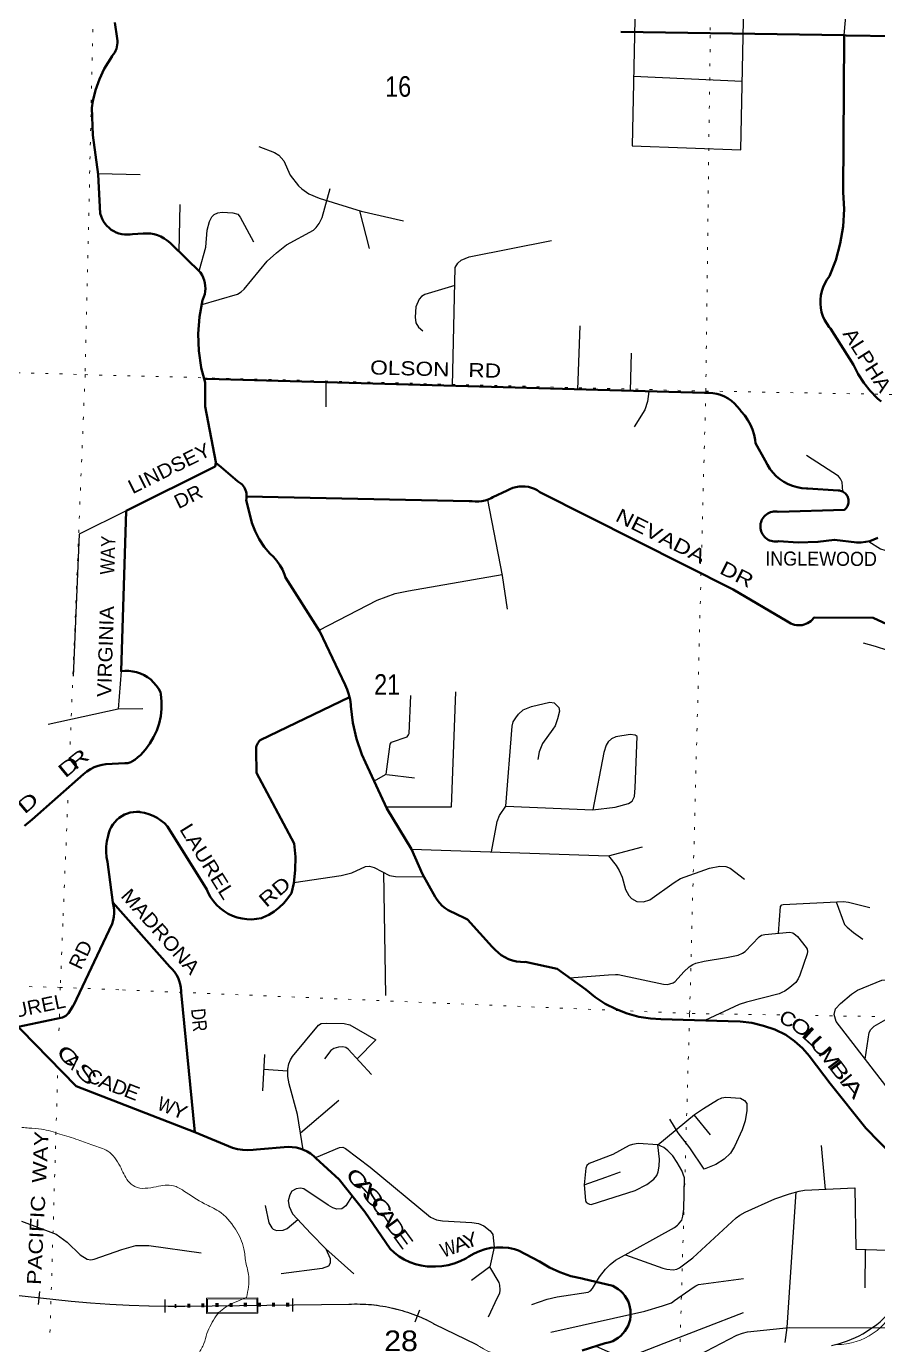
# Model space of a CAD drawing. Header units: feet. Extents: x -509309 to -252658, y -547785 to -360805.
# Drawn here: x -495447 to -488211, y -489844 to -478644 of the extents above; entities that cross this region are included whole.
import ezdxf
from ezdxf.enums import TextEntityAlignment as Align

# ---------------------------------------------------------------- set-up
doc = ezdxf.new("R2010")
doc.units = ezdxf.units.FT
doc.header["$LTSCALE"] = 80
doc.linetypes.add('DOTTED', pattern=[1.5, 0.3, -1.2])
for name, color, linetype, lineweight in [('26', 7, 'Continuous', 40), ('27', 7, 'Continuous', 13), ('29', 7, 'Continuous', 25), ('34', 7, 'Continuous', 25), ('39', 7, 'Continuous', 13), ('7', 7, 'DOTTED', 13)]:
    doc.layers.add(name, color=color, linetype=linetype, lineweight=lineweight)

msp = doc.modelspace()

# ---------------------------------------------------------------- linework, layer by layer
at = {"layer": '26'}
for p, q in [((-488494.02, -478719.8), (-490394, -478690.05)), ((-493574.18, -482637.24), (-493583, -482637.05)), ((-492699.44, -484343.29), (-492691.03, -484339.25))]:
    msp.add_line(p, q, dxfattribs=at)
for points in [[(-493934.54, -481639.03), (-493961, -481546.05), (-493961.5, -481543.45), (-493981.18, -481400.68), (-493985.83, -481256.64), (-493975.4, -481112.91), (-493950, -480971.05), (-493946.71, -480964.33), (-493937.66, -480942.12), (-493930.98, -480919.09), (-493926.75, -480895.49), (-493925, -480871.57), (-493925.77, -480847.6), (-493929.04, -480823.85), (-493934.77, -480800.56), (-493942.91, -480778), (-493953.35, -480756.42), (-493966, -480736.05), (-494216, -480491.05), (-494225.36, -480481.98), (-494249.23, -480462.08), (-494275.05, -480444.78), (-494302.54, -480430.27), (-494331.4, -480418.72), (-494361.3, -480410.24), (-494391.93, -480404.94), (-494422.94, -480402.87), (-494454, -480404.05), (-494544, -480408.05), (-494563.01, -480411.21), (-494587.28, -480412.93), (-494611.6, -480412.1), (-494635.69, -480408.74), (-494659.3, -480402.88), (-494682.18, -480394.58), (-494704.05, -480383.94), (-494724.7, -480371.07), (-494743.89, -480356.11), (-494761.41, -480339.22), (-494777.06, -480320.6), (-494790.69, -480300.45), (-494802.13, -480278.98), (-494811.27, -480256.43), (-494818, -480233.05), (-494836, -479901.05), (-494881, -479569.05), (-494891, -479336.05), (-494882.29, -479280.22), (-494859.25, -479184.89), (-494826.36, -479092.5), (-494784, -479004.05), (-494718, -478896.05), (-494716.8, -478894.75), (-494705.63, -478881.22), (-494695.93, -478866.59), (-494687.81, -478851.02), (-494681.36, -478834.69), (-494676.66, -478817.78), (-494673.75, -478800.47), (-494672.66, -478782.95), (-494673.42, -478765.41), (-494676, -478748.05), (-494695, -478612.05)], [(-488182, -481831.05), (-488212.6, -481804.41), (-488274.37, -481741.72), (-488329.25, -481672.92), (-488376.63, -481598.75), (-488416, -481520.05), (-488612, -481211.05), (-488622.41, -481198.71), (-488643.42, -481169.6), (-488661.26, -481138.45), (-488675.76, -481105.61), (-488686.74, -481071.43), (-488694.09, -481036.29), (-488697.72, -481000.58), (-488697.61, -480964.68), (-488693.74, -480928.99), (-488686.16, -480893.9), (-488674.95, -480859.8), (-488660.25, -480827.05), (-488642.2, -480796.02), (-488621, -480767.05), (-488620.09, -480765.03), (-488566.95, -480628.93), (-488528.34, -480488.02), (-488504.66, -480343.85), (-488496.18, -480197.99), (-488503, -480052.05), (-488494.17, -478742.05), (-488494.02, -478719.8)], [(-488067, -478726.05), (-488478, -478720.05), (-488494.02, -478719.8)], [(-488895.3, -482558.94), (-488934.49, -482547.63), (-488972.29, -482532.29), (-489008.28, -482513.08), (-489042.06, -482490.21), (-489073.27, -482463.94), (-489101.55, -482434.55), (-489126.62, -482402.37), (-489148.18, -482367.74), (-489166, -482331.05), (-489248, -482186.05), (-489251.27, -482157.69), (-489260.31, -482113.07), (-489273.96, -482069.65), (-489292.08, -482027.89), (-489314.46, -481988.25), (-489340.86, -481951.17), (-489371, -481917.05), (-489382.18, -481899.78), (-489403.41, -481872.31), (-489427.39, -481847.22), (-489453.86, -481824.76), (-489482.54, -481805.2), (-489513.1, -481788.75), (-489545.22, -481775.57), (-489578.54, -481765.83), (-489612.69, -481759.62), (-489647.3, -481757.02), (-489682, -481758.05), (-493909, -481639.75), (-493934.54, -481639.03)], [(-493836, -482351.05), (-493836.76, -482347.08), (-493928, -481872.05), (-493926, -481669.05), (-493934.54, -481639.03)], [(-495461.67, -485437.18), (-495397.26, -485382.59), (-494961.26, -484996.88), (-494933.11, -484974.45), (-494902.76, -484955.08), (-494870.56, -484938.99), (-494836.85, -484926.36), (-494802.01, -484917.32), (-494771.07, -484912.45), (-494609.48, -484904.26), (-494584.51, -484902.99), (-494559.48, -484894.13), (-494549.15, -484889.25), (-494524.12, -484876.07), (-494499.15, -484854.06), (-494476.95, -484834.5), (-494434.37, -484788.21), (-494396.85, -484737.72), (-494364.82, -484683.59), (-494338.62, -484626.41), (-494318.54, -484566.8), (-494304.8, -484505.41), (-494297.56, -484442.93), (-494296.88, -484380.04), (-494302.79, -484317.41), (-494305.57, -484300.25), (-494322.33, -484270.6), (-494342.1, -484242.86), (-494364.65, -484217.35), (-494389.76, -484194.33), (-494417.13, -484174.06), (-494446.47, -484156.76), (-494477.45, -484142.62), (-494509.75, -484131.8), (-494542.99, -484124.42), (-494576.83, -484120.55), (-494610.89, -484120.24), (-494641.71, -484123.05), (-494597.2, -482758.75), (-493841.87, -482384.47), (-493836, -482351.05)], [(-493574.18, -482637.24), (-493574.15, -482625.49), (-493575.6, -482611.3), (-493578.52, -482597.35), (-493582.89, -482583.78), (-493588.65, -482570.74), (-493595.74, -482558.37), (-493604.09, -482546.81), (-493613.6, -482536.19), (-493623, -482527.67), (-493648.05, -482511), (-493673, -482489.77), (-493791.87, -482388.61), (-493836, -482351.05)], [(-487667, -483938.05), (-488249, -483670.05), (-488750, -483665.05), (-488755.57, -483672.58), (-488766.38, -483684.96), (-488778.43, -483696.13), (-488791.58, -483705.98), (-488805.69, -483714.41), (-488820.6, -483721.31), (-488836.15, -483726.62), (-488852.17, -483730.28), (-488868.49, -483732.24), (-488884.92, -483732.48), (-488901.28, -483731), (-488917.4, -483727.82), (-488933.11, -483722.98), (-488948.22, -483716.52), (-488962.57, -483708.51), (-488976, -483699.05), (-489438, -483429.05), (-491082, -482600.05), (-491104.49, -482585.63), (-491128.38, -482573.62), (-491153.41, -482564.17), (-491179.28, -482557.39), (-491205.72, -482553.35), (-491232.43, -482552.1), (-491259.13, -482553.65), (-491285.53, -482557.98), (-491311.32, -482565.05), (-491336.24, -482574.77), (-491360, -482587.05), (-491482, -482645.05), (-491495.24, -482652.38), (-491520.54, -482663.84), (-491546.89, -482672.58), (-491574.01, -482678.52), (-491601.6, -482681.6), (-491629.37, -482681.77), (-491632, -482681.51), (-491656.87, -482679.05), (-491682, -482678.5), (-493574.18, -482637.24)], [(-488208.01, -482989.07), (-488241.93, -483004.54), (-488277.28, -483016.39), (-488313.68, -483024.47), (-488350.72, -483028.71), (-488388, -483029.05), (-488576, -483006.05), (-488717.74, -483024.57), (-488885.04, -483030.07), (-489052, -483018.05), (-489063.22, -483019.96), (-489076.59, -483020.93), (-489089.99, -483020.49), (-489103.28, -483018.66), (-489116.29, -483015.45), (-489128.91, -483010.89), (-489140.97, -483005.04), (-489152.36, -482997.97), (-489162.95, -482989.74), (-489172.61, -482980.45), (-489181.26, -482970.2), (-489188.78, -482959.1), (-489195.11, -482947.27), (-489200.16, -482934.85), (-489203.89, -482921.97), (-489206.25, -482908.77), (-489207.21, -482895.4), (-489206.78, -482882), (-489204.95, -482868.72), (-489201.73, -482855.7), (-489197.18, -482843.09), (-489191.33, -482831.02), (-489184.25, -482819.63), (-489176.02, -482809.05), (-489166.73, -482799.38), (-489156.48, -482790.74), (-489145.38, -482783.21), (-489133.56, -482776.89), (-489121.14, -482771.83), (-489108.26, -482768.11), (-489095.06, -482765.75), (-489081.68, -482764.78), (-489068.28, -482765.21), (-489055, -482767.05), (-488491, -482750.05), (-488490.96, -482750.01), (-488483.79, -482743.5), (-488477.35, -482736.28), (-488471.69, -482728.43), (-488466.89, -482720.03), (-488462.99, -482711.17), (-488460.04, -482701.95), (-488458.06, -482692.48), (-488457.09, -482682.85), (-488457.13, -482673.17), (-488458.19, -482663.55), (-488460.24, -482654.09), (-488463.27, -482644.9), (-488467.24, -482636.08), (-488472.12, -482627.72), (-488477.84, -482619.91), (-488484.35, -482612.74), (-488491.57, -482606.3), (-488499.42, -482600.64), (-488507.82, -482595.84), (-488516.68, -482591.94), (-488525.9, -482588.99), (-488535.37, -482587.02), (-488545, -482586.05), (-488803, -482569.05), (-488814.45, -482569), (-488855.14, -482566.09), (-488895.3, -482558.94)], [(-492699.44, -484343.29), (-492704.98, -484319.15), (-492719.34, -484277.23), (-492738, -484237.05), (-492952, -483784.05), (-493245, -483327.05), (-493253.61, -483300.31), (-493270.68, -483259.63), (-493291.9, -483220.95), (-493317.06, -483184.7), (-493345.86, -483151.28), (-493378, -483121.05), (-493424.46, -483064.64), (-493467.03, -483000.62), (-493502.67, -482932.51), (-493531, -482861.05), (-493578, -482665.05), (-493575.72, -482653.92), (-493574.19, -482639.74), (-493574.18, -482637.24)], [(-494712.31, -486088.21), (-494757.2, -485742.16), (-494764.45, -485702.9), (-494768.32, -485657.34), (-494767.4, -485611.63), (-494761.7, -485566.27), (-494751.3, -485521.75), (-494751.04, -485520.38), (-494744.84, -485495), (-494736.01, -485470.41), (-494724.67, -485446.87), (-494710.92, -485424.66), (-494694.93, -485404), (-494676.86, -485385.12), (-494656.93, -485368.24), (-494635.33, -485353.53), (-494612.32, -485341.16), (-494588.14, -485331.27), (-494563.06, -485323.95), (-494537.35, -485319.3), (-494511.29, -485317.36), (-494485.18, -485318.16), (-494479.57, -485318.8), (-494441.52, -485325.46), (-494404.38, -485336.07), (-494368.55, -485350.5), (-494334.42, -485368.59), (-494302.37, -485390.16), (-494272.75, -485414.95), (-494245.89, -485442.71), (-493913.28, -485976.72), (-493900.41, -486006.42), (-493880.42, -486042.84), (-493856.74, -486076.97), (-493829.61, -486108.44), (-493799.35, -486136.9), (-493766.27, -486162.04), (-493730.75, -486183.58), (-493693.17, -486201.3), (-493653.95, -486214.99), (-493613.51, -486224.5), (-493572.3, -486229.73), (-493530.76, -486230.63), (-493489.36, -486227.18), (-493448.55, -486219.43), (-493435.65, -486214.32), (-493386.76, -486191.17), (-493340.57, -486163.03), (-493297.57, -486130.22), (-493258.23, -486093.09), (-493223, -486052.05), (-493192.24, -486007.56), (-493174.22, -485924.01), (-493160.69, -485812.09), (-493158.93, -485699.38), (-493168.96, -485587.1), (-493491.79, -484987.18), (-493494.61, -484792.61), (-493494.63, -484791.33), (-493494.14, -484779.56), (-493492.41, -484767.91), (-493489.48, -484756.5), (-493485.36, -484745.47), (-493480.12, -484734.92), (-493473.81, -484724.98), (-493466.49, -484715.75), (-493458.24, -484707.34), (-492699.44, -484343.29)], [(-487972.36, -488352.95), (-488312.25, -488005.81), (-488614, -487625.05), (-488783.59, -487400.74), (-488789.02, -487393.96), (-488850.07, -487326.15), (-488917.88, -487265.1), (-488991.69, -487211.47), (-489083.43, -487167.99), (-489179.65, -487134.16), (-489278.88, -487110.58), (-489380.03, -487097.49), (-489482, -487095.05), (-490053, -487080.05), (-490140.01, -487074.48), (-490240.83, -487058.11), (-490339.39, -487031.29), (-490434.6, -486994.32), (-490525.43, -486947.59), (-490610.87, -486891.63), (-490690, -486827.05), (-490934, -486652.05), (-491207, -486593.05), (-491210.91, -486593.18), (-491245.99, -486592.38), (-491280.78, -486587.91), (-491314.92, -486579.83), (-491348.03, -486568.22), (-491379.74, -486553.22), (-491409.71, -486534.99), (-491437.61, -486513.72), (-491463.13, -486489.65), (-491486, -486463.05), (-491698, -486233.05), (-491813, -486176.05), (-491832.54, -486167.85), (-491861, -486152.89), (-491887.74, -486135.04), (-491912.47, -486114.49), (-491934.92, -486091.47), (-491954.83, -486066.23), (-491972, -486039.05), (-492079, -485846.05), (-492172, -485635.05), (-492383, -485289.05), (-492565, -484899.05), (-492594.8, -484830.55), (-492640.52, -484697.2), (-492672.04, -484559.81), (-492689.03, -484419.87), (-492689.74, -484406.32), (-492695.07, -484362.34), (-492699.44, -484343.29)], [(-495515.32, -487143.51), (-495139.49, -487065.57), (-495111.92, -487051.59), (-495088.43, -487028.65), (-495069.27, -486997.02), (-495051.06, -486969.71), (-495046.48, -486961.73), (-494717.13, -486268.54), (-494708.45, -486238.93), (-494702.91, -486208.57), (-494700.57, -486177.8), (-494701.46, -486146.96), (-494705.57, -486116.38), (-494712.31, -486088.21)], [(-494014.56, -488039.32), (-494131.22, -486853.27), (-494131.16, -486839.8), (-494133.27, -486810.65), (-494138.42, -486781.89), (-494146.54, -486753.82), (-494157.55, -486726.75), (-494171.33, -486700.98), (-494187.73, -486676.8), (-494206.56, -486654.46), (-494227.63, -486634.21), (-494712.31, -486088.21)], [(-494014.56, -488039.32), (-495023.23, -487648.21), (-495490.98, -487168.47), (-495515.32, -487143.51)], [(-490723.53, -489893.69), (-490527.39, -489832.64), (-490512.81, -489829.96), (-490486.9, -489823), (-490461.86, -489813.37), (-490437.97, -489801.17), (-490415.48, -489786.54), (-490394.64, -489769.64), (-490375.69, -489750.66), (-490358.82, -489729.8), (-490344.23, -489707.29), (-490332.07, -489683.37), (-490322.47, -489658.32), (-490315.55, -489632.4), (-490311.37, -489605.9), (-490309.99, -489579.11), (-490311.41, -489552.32), (-490315.63, -489525.83), (-490322.59, -489499.92), (-490332.23, -489474.88), (-490344.42, -489450.99), (-490359.05, -489428.5), (-490375.95, -489407.66), (-490394.94, -489388.71), (-490415.8, -489371.84), (-490438.31, -489357.25), (-490462.22, -489345.09), (-490713.25, -489284.41), (-490721.94, -489282.96), (-490817.73, -489261.28), (-490910.73, -489229.71), (-490999.91, -489188.59), (-491084.31, -489138.38), (-491264.24, -489043.45), (-491297.89, -489033.12), (-491347.19, -489022.68), (-491397.32, -489017.44), (-491447.71, -489017.47), (-491497.83, -489022.77), (-491547.12, -489033.28), (-491595.04, -489048.88), (-491641.06, -489069.41), (-491684.69, -489094.64), (-491711.7, -489111.24), (-491759.86, -489135.57), (-491810.3, -489154.74), (-491862.47, -489168.53), (-491915.8, -489176.79), (-491969.69, -489179.44), (-491988.98, -489180.33), (-492039.89, -489179.02), (-492090.38, -489172.4), (-492139.9, -489160.53), (-492187.91, -489143.55), (-492233.88, -489121.65), (-492277.31, -489095.06), (-492317.72, -489064.07), (-492354.67, -489029.04), (-492568.84, -488714.66), (-492788.14, -488442.26), (-492985.75, -488258.65), (-493004.32, -488241.46), (-493031.05, -488220.92), (-493059.78, -488203.29), (-493090.19, -488188.76), (-493121.96, -488177.48), (-493154.73, -488169.59), (-493188.15, -488165.17), (-493221.84, -488164.27), (-493489.1, -488185.37), (-493518.9, -488189.7), (-493563.45, -488192.24), (-493608.02, -488190.1), (-493652.12, -488183.32), (-493695.27, -488171.97), (-494014.56, -488039.32)]]:
    msp.add_lwpolyline(points, dxfattribs=at)
at = {"layer": '29'}
for p, q in [((-488494.02, -478719.8), (-488413.43, -477714.39)), ((-490284.95, -479067.38), (-489361.02, -479108.16)), ((-494836.34, -479894.75), (-494479.98, -479900.99)), ((-494141.02, -480157.49), (-494150.12, -480555.62)), ((-492616.27, -480209.65), (-492533.15, -480532.21)), ((-490742.69, -481189.46), (-490761.86, -481727.83)), ((-490305.41, -481421.19), (-490315.57, -481740.32)), ((-492900.29, -481667.98), (-492899.74, -481876.58)), ((-494641.71, -484123.05), (-494667.64, -484444.88)), ((-492383.86, -484999.53), (-492148.15, -485028.54)), ((-492410.67, -485831.8), (-492394.9, -486878.83)), ((-492475.24, -487254.04), (-492634.81, -487415.98)), ((-493421.32, -487378.17), (-493439.12, -487688.18)), ((-493227.6, -487520.27), (-493428.7, -487506.74)), ((-493116.16, -488043.53), (-492789.89, -487766.49)), ((-489773.18, -487892.13), (-489634.59, -488060.8)), ((-488691.42, -488150.85), (-488655.47, -488526.57)), ((-492901.44, -489030.42), (-492661.95, -489243.25)), ((-488316.1, -489036.37), (-488318.14, -489360.52))]:
    msp.add_line(p, q, dxfattribs=at)
for points in [[(-490615.18, -477642.36), (-490610.73, -478146.61), (-490265.68, -478181.21), (-490297.79, -479657.94), (-489372.78, -479691.81), (-489345.08, -478317.01)], [(-493470.78, -479663.63), (-493337.91, -479714.55), (-493301.64, -479737.84), (-493258.41, -479785.56), (-493205.69, -479907.18), (-493133.48, -479998.6), (-493105.09, -480024.16), (-493045.58, -480065.34), (-492957.44, -480103.69), (-492601.26, -480213.1), (-492242.17, -480295.72)], [(-493964.73, -481008.56), (-493652.23, -480920.29), (-493621.84, -480899.02), (-493596.29, -480876.3), (-493398.72, -480639.29), (-493320.88, -480566.69), (-493234.98, -480501.27), (-493007.38, -480376.06), (-492983, -480353.65), (-492957.44, -480319.57), (-492932.02, -480266.94), (-492864.99, -480021.6)], [(-493975.36, -480710.93), (-493921.41, -480520.56), (-493908.62, -480376.38), (-493890.73, -480302.78), (-493868.87, -480262.76), (-493848.99, -480242.88), (-493817.76, -480228.67), (-493781.71, -480222.11), (-493692.83, -480228.67), (-493650.24, -480240.04), (-493628.18, -480264.09), (-493516.72, -480473.67)], [(-491825.16, -481698.07), (-491800.9, -480691.63), (-491779.13, -480654.75), (-491750.73, -480629.19), (-491681.78, -480603.08), (-490983.84, -480461.84)], [(-491804.64, -480846.81), (-492059.78, -480920.52), (-492088.61, -480938.8), (-492108.49, -480961.52), (-492135.11, -481027.64), (-492142.56, -481114.9), (-492134.78, -481163.75), (-492114.17, -481200.12), (-492075.58, -481230.56)], [(-490156.88, -481744.76), (-490166.39, -481830.7), (-490189.25, -481901.03), (-490281.06, -482045.98)], [(-488506.23, -482595.73), (-488511.04, -482516.63), (-488525.24, -482488.22), (-488544.21, -482464.52), (-488816.17, -482290.93)], [(-491526.67, -482666.62), (-491400.86, -483308.72), (-491358.36, -483595.48)], [(-494597.2, -482758.75), (-494998.92, -482958.36), (-495050.03, -484165.55)], [(-488286.16, -483019.37), (-488187.36, -483081.88), (-488150.54, -483094.07), (-488113.53, -483093.24), (-487909.94, -483051.1), (-487860.83, -483053.48), (-487824.18, -483072.2), (-487804.05, -483087.56), (-487753.1, -483149.17)], [(-492957.91, -483774.84), (-492465.74, -483519.35), (-492312.91, -483461.11), (-492198.68, -483438.68), (-491402.56, -483300.03)], [(-487289.54, -484069.38), (-487815.43, -484077.48), (-487849.5, -484074.64), (-487875.12, -484066.09), (-488042.16, -483983.91), (-488124.91, -483946.82), (-488229.35, -483913.48), (-488331.02, -483884.16)], [(-492389.23, -485275.7), (-491833.08, -485274.74), (-491795.08, -484296.47)], [(-492491.97, -485055.55), (-492387.84, -484997.48), (-492354.72, -484743.7), (-492344.17, -484725.1), (-492208.82, -484679.89), (-492197.9, -484662.76), (-492193.69, -484651.24), (-492179.59, -484329.61)], [(-491370.87, -485268.6), (-491316.54, -484590.77), (-491307.82, -484551.83), (-491285.1, -484517.74), (-491262.39, -484486.5), (-491222.81, -484451.86), (-491151.65, -484421.17), (-490995.93, -484384.69), (-490961.42, -484389.92), (-490935.87, -484415.49), (-490921.67, -484429.69), (-490914.85, -484461.78), (-490933.03, -484526.26), (-490952.9, -484585.91), (-490972.74, -484615.16), (-491058.25, -484736.17), (-491086.35, -484807.47), (-491097.93, -484871.77)], [(-494457.54, -484441.55), (-494667.64, -484444.88), (-495261.41, -484575.44)], [(-491370.87, -485268.6), (-490632.06, -485298.87), (-490441.82, -485278.98), (-490328.25, -485247.74), (-490298.04, -485226.2), (-490277.14, -485188.09), (-490270.66, -485114.46), (-490255.29, -484676.32), (-490271.46, -484665.45), (-490313.12, -484661.58), (-490436.15, -484679.65), (-490471.61, -484697.59), (-490501.45, -484722.26), (-490518.49, -484750.66), (-490537.04, -484812.85), (-490632.06, -485298.87)], [(-491492.99, -485656.88), (-491444.5, -485399.77), (-491424.23, -485347.16), (-491370.87, -485268.6)], [(-492172.5, -485634.23), (-490499.78, -485689.99), (-490210.76, -485613.61)], [(-490499.78, -485689.99), (-490432.78, -485772.91), (-490407.75, -485815.83), (-490382.2, -485872.64), (-490353.24, -485976.07), (-490325.41, -486028.87), (-490302.7, -486054.43), (-490257.27, -486080), (-490200.5, -486082.1), (-490146.53, -486065.79), (-489940.4, -485917.27), (-489885.32, -485884), (-489640.82, -485794.99), (-489553.12, -485778.91), (-489502.01, -485781.75), (-489464.8, -485797.22), (-489341.88, -485888.86)], [(-493173.41, -485917.34), (-492770.49, -485857.27), (-492679.18, -485835.73), (-492562.77, -485781.76), (-492529.45, -485778.27), (-492488.95, -485790.28), (-492360.38, -485858.48), (-492310.07, -485866.97), (-492068.82, -485869.14)], [(-489054.62, -486348.88), (-489034.95, -486121.11), (-489025.01, -486108.33), (-489014.42, -486103.18), (-488501.98, -486079.67), (-488457.15, -486085.61), (-488276.54, -486130.58)], [(-488563.55, -486082.49), (-488491.23, -486273.08), (-488470.65, -486298.24), (-488415.18, -486342.98), (-488335.86, -486400.03)], [(-490829.55, -486726.96), (-490498.17, -486700.79), (-490439, -486699.14), (-490414.87, -486700.57), (-490031.56, -486780.1), (-490000.33, -486782.93), (-489976.98, -486779.47), (-489949.22, -486768.73), (-489932.18, -486757.38), (-489857.69, -486676.91), (-489812.93, -486635.24), (-489781.7, -486613.94), (-489754.77, -486604.16), (-489685.16, -486586.95), (-489494.1, -486555.43), (-489395.55, -486535.82), (-489358.64, -486518.78), (-489337.41, -486503.38), (-489217.85, -486378.81), (-489198.21, -486365.39), (-489169.82, -486359.71), (-488958.29, -486339.83), (-488931.35, -486344.42), (-488908.6, -486361.13), (-488892.99, -486376.75), (-488819.17, -486469.07), (-488810.65, -486483.27), (-488806.39, -486503.15), (-488810.65, -486523.04), (-488871.69, -486706.25), (-488886.15, -486737.3), (-488907.19, -486767.32), (-488956.87, -486809.93), (-489000.88, -486839.75), (-489023.6, -486852.53), (-489047.74, -486863.34), (-489325.99, -486934.91), (-489388.97, -486955.07), (-489679.79, -487089.85)], [(-487344.46, -488723.46), (-487827.37, -488003.72), (-488091.82, -487708.13), (-488564.5, -487099.66), (-488579.8, -487040.39), (-488569.17, -486991.52), (-488527.04, -486947.02), (-488433.71, -486865.84), (-488381.19, -486833.78), (-488174.01, -486748.11), (-488126.03, -486744.96), (-488080.68, -486760.29), (-488003.26, -486848.6), (-487910.05, -486994.73)], [(-488317.41, -487417.74), (-488283.54, -487191.3), (-488267.34, -487166.24), (-488238.94, -487137.82), (-488120, -487069.28), (-487858.79, -486976.53), (-487816.92, -486983.56), (-487685.79, -487062.8), (-487287.68, -487362.37)], [(-493092.69, -488187.57), (-493141.48, -487888.12), (-493212.3, -487627.02), (-493222.96, -487566.93), (-493224.37, -487503.01), (-493215.86, -487457.57), (-493201.66, -487424.9), (-493183.48, -487397.21), (-492964.58, -487129.5), (-492941.96, -487116.06), (-492897.85, -487113.87), (-492745.95, -487116.71), (-492698.03, -487127.17), (-492475.24, -487254.04)], [(-492513.13, -487547.84), (-492710.46, -487334.01), (-492732.41, -487320.88), (-492757.31, -487314.13), (-492792.8, -487315.55), (-492832.55, -487326.91), (-492858.75, -487345.29), (-492911.62, -487414.67)], [(-490077.78, -488147.24), (-489766.52, -487888.99), (-489690.84, -487838.17), (-489571.59, -487764.31), (-489534.68, -487747.27), (-489500.65, -487742.26), (-489375.68, -487750.11), (-489341.61, -487770), (-489321.23, -487794.58), (-489321.73, -487855.21), (-489335.93, -487943.26), (-489361.48, -488019.96), (-489426.78, -488161.98), (-489460.86, -488215.95), (-489515.1, -488268.48), (-489585.79, -488312.52), (-489686.2, -488354.37), (-489807.98, -488170.68), (-489906.63, -488045.52), (-489977.06, -487928.35)], [(-492981.04, -488251.61), (-492785.71, -488170.52), (-492757.31, -488167.68), (-492734.91, -488177.5), (-492524.8, -488336.29), (-492010.57, -488761.34), (-491960.12, -488783.81), (-491908.35, -488792.58), (-491660.3, -488805.64), (-491604.55, -488815.3), (-491559.12, -488835.19), (-491503.14, -488877.69), (-491482.46, -488909.04), (-491469.72, -489016.78)], [(-491148.7, -489502.67), (-491019.65, -489457.24), (-490935.86, -489439.33), (-490671.28, -489398.66), (-490651.96, -489387.64), (-490633.5, -489366.35), (-490573.65, -489267.8), (-490522.77, -489201.6), (-490483.02, -489161.83), (-490437.89, -489127.41), (-489938.32, -488847.55), (-489912.31, -488829.49), (-489903.79, -488820.96), (-489876.16, -488786.75), (-489866.88, -488752.79), (-489856.94, -488693.14), (-489852.69, -488427.56), (-489873.98, -488365.07), (-489915.15, -488296.9), (-489952.89, -488240.9), (-489994.65, -488197.48), (-490028.72, -488170.5), (-490077.78, -488147.24)], [(-490704.13, -488487.54), (-490521.27, -488421.81), (-490396.66, -488375.36)], [(-492678.02, -488579.04), (-492731.76, -488664.76), (-492765.22, -488689.89), (-492808.42, -488693.17), (-492842.49, -488681.81), (-492880.87, -488658.4), (-493087.23, -488519.67), (-493115.07, -488514.22), (-493151.98, -488519.9), (-493188.89, -488539.78), (-493207.91, -488572.18), (-493220.12, -488622.16), (-493211.61, -488670.44), (-493183.87, -488732.6), (-493029.86, -488898.69), (-492901.44, -489030.42), (-492865.21, -489113.56), (-492862.9, -489151), (-492879.41, -489176.05), (-492931.48, -489196.17), (-493282.16, -489243.75)], [(-490354.94, -489080.94), (-490035.83, -489193.08), (-490001.75, -489201.6), (-489947.81, -489207.28), (-489917.99, -489203.02), (-489893.86, -489190.24), (-489781.46, -489107.74), (-489413.17, -488766.16), (-489383.26, -488745.4), (-489335.92, -488718.69), (-489083.09, -488604.22), (-488961.13, -488562.47), (-488878.23, -488538.78), (-488831.39, -488530.24), (-488403.77, -488512.78), (-488396.15, -489033.28), (-487148.17, -489071.7)], [(-488905.69, -488546.63), (-488982.47, -489698.34), (-489000.88, -489826.48)], [(-493417.06, -488663.21), (-493384.81, -488809.63), (-493361.36, -488852.06), (-493347.89, -488863.6), (-493319.5, -488874.96), (-493263.57, -488871.32), (-493228.64, -488857.91), (-493139.52, -488780.42)], [(-495487.69, -488795.29), (-495192.54, -488904.84), (-495100.76, -488972.71), (-494988.65, -489081.56), (-494930.33, -489118.86), (-494897.86, -489122.92), (-494871.07, -489119.09), (-494633.98, -489036.03), (-494516.43, -489001.13), (-494405.49, -489000.91), (-493960.14, -489064.62)], [(-491469.72, -489016.78), (-491506.87, -489181.87), (-491662.34, -489297.99)], [(-491508.87, -489181.85), (-491430.48, -489314.95), (-491425.67, -489337.95), (-491422.83, -489377.72), (-491425.67, -489408.96), (-491444.1, -489446.87), (-491520.12, -489610.03)], [(-490987.55, -489738.9), (-490189.13, -489560.91), (-490040.08, -489514.05), (-489963.42, -489488.49), (-489937.95, -489470.03), (-489778.87, -489357.83), (-489754.73, -489343.62), (-489732.23, -489334.54), (-489351.49, -489283.34)], [(-490606.12, -489857.15), (-490380.8, -489957.16), (-490360.93, -489957.16), (-490337.99, -489953.32), (-490026.4, -489831.18), (-489351.02, -489571.56)], [(-489797.99, -489966.19), (-489407.41, -489764.99), (-489358.64, -489746.94), (-489316.05, -489735.58), (-488962.47, -489698.6), (-487291.43, -489700.14)]]:
    msp.add_lwpolyline(points, dxfattribs=at)
msp.add_lwpolyline([(-490077.78, -488147.24), (-490245.93, -488136.42), (-490293.78, -488142.49), (-490324.01, -488153.46), (-490462.88, -488228.41), (-490661.86, -488303.94), (-490681.77, -488322.46), (-490690.29, -488345.19), (-490704.13, -488487.54), (-490693.13, -488620.71), (-490687.45, -488633.49), (-490672.06, -488646.07), (-490659.05, -488651.96), (-490644.86, -488653.38), (-490511.57, -488610.08), (-490272.58, -488535.06), (-490173.53, -488484.37), (-490112.48, -488438.92), (-490088.35, -488407.68), (-490076.57, -488375.43), (-490068.47, -488326.73), (-490065.25, -488267.49)], close=True, dxfattribs=at)
at = {"layer": '34', "lineweight": 13}
for p, q in [((-498317, -489130.05), (-495066, -489476.05)), ((-493915.22, -489449.9), (-493478.75, -489446.71)), ((-493914.26, -489579.9), (-493915.22, -489449.9)), ((-493477.81, -489576.69), (-493478.75, -489446.71)), ((-494100, -489517.05), (-492706, -489501.05)), ((-493914.26, -489579.9), (-493477.81, -489576.69)), ((-491977, -489670.05), (-491626, -489842.05))]:
    msp.add_line(p, q, dxfattribs=at)
at = {"layer": '34'}
for p, q in [((-495342.85, -489503.01), (-495331.15, -489393.02)), ((-493181.16, -489562.62), (-493182.43, -489452.01)), ((-494268.24, -489570.46), (-494266.77, -489459.86)), ((-492142.78, -489650.47), (-492101.32, -489547.93))]:
    msp.add_line(p, q, dxfattribs=at)
for points in [[(-498614, -489090.05), (-495065.89, -489474.96), (-494900.96, -489489.48), (-494736.62, -489500.15), (-494572.01, -489507.99), (-494406.28, -489514.03), (-494241.14, -489516.21), (-494100, -489515.96), (-492706.02, -489499.96), (-492681.85, -489498.98), (-492657.76, -489498.56), (-492633.67, -489498.54), (-492609.42, -489498.81), (-492585.28, -489499.63), (-492561.26, -489500.88), (-492537.08, -489502.39), (-492513.02, -489504.46), (-492489.08, -489506.95), (-492464.99, -489509.85), (-492441.15, -489513.19), (-492417.3, -489516.79), (-492393.42, -489520.94), (-492369.8, -489525.54), (-492346.16, -489530.53), (-492322.64, -489535.81), (-492299.1, -489541.65), (-492275.82, -489547.77)], [(-492275.82, -489547.77), (-492252.52, -489554.46), (-492229.49, -489561.42), (-492206.43, -489568.8), (-492183.62, -489576.62), (-492160.94, -489584.84), (-492138.38, -489593.36), (-492115.95, -489602.43), (-492093.63, -489611.78), (-492071.56, -489621.57), (-492049.62, -489631.63), (-492027.94, -489642.27), (-492006.39, -489653.18), (-491985.1, -489664.39), (-491976.49, -489669.08), (-491625.47, -489841.09), (-491607.38, -489852.02)]]:
    msp.add_lwpolyline(points, dxfattribs=at)
at = {"layer": '34', "lineweight": 13}
msp.add_lwpolyline([(-493907.16, -489457.83), (-493486.68, -489454.76), (-493485.86, -489568.75), (-493906.32, -489571.84)], close=True, dxfattribs=at)
for centre, radius, start, end in [((-494182.29, -480055.31), 9462.09, 264.64103, 270.49827), ((-492642.08, -490882.13), 1382.56, 61.24602, 92.64998), ((-488558.47, -489299), 545.05, 269.94406, 339.48123), ((-490996.69, -488813.39), 1205.89, 238.54271, 266.5147)]:
    msp.add_arc(centre, radius, start, end, dxfattribs=at)
at = {"layer": '34', "linetype": 'DOTTED', "lineweight": 100}
msp.add_arc((-493122.9, -540408.5), 50903.53, 90.10254, 91.19556, dxfattribs=at)
at = {"layer": '34'}
msp.add_arc((-488781.55, -488959.46), 908.12, 281.27451, 317.4078, dxfattribs=at)
at = {"layer": '39'}
for points in [[(-493575.29, -489444.7), (-493556, -489264.05), (-493581, -489145.05), (-493598, -489029.05), (-493670, -488862.05), (-493812, -488710.05), (-493933, -488647.05), (-494110, -488536.05), (-494197, -488494.05), (-494342, -488502.05), (-494524, -488501.05), (-494581, -488454.05), (-494650, -488329.05), (-494755, -488200.05), (-494882, -488149.05), (-495007, -488104.05), (-495162, -488055.05), (-495317, -488013.05), (-495427, -488004.05), (-495483.83, -487997.9)], [(-494031, -490086.05), (-494024, -490048.05), (-494007, -489988.05), (-493979, -489919.05), (-493938, -489834.05), (-493912, -489750.05), (-493876, -489673.05), (-493834, -489600.05), (-493575.29, -489444.7)]]:
    msp.add_spline(points, degree=3, dxfattribs=at)
at = {"layer": '7'}
for p, q in [((-495089.23, -485098.32), (-495136.7, -486267.22)), ((-495165.38, -487033.62), (-495172.17, -487261.45)), ((-486196, -487090.18), (-488812.11, -487046.77)), ((-495180.93, -487556.64), (-495247.27, -489786.4))]:
    msp.add_line(p, q, dxfattribs=at)
for points in [[(-489633.1, -478676.98), (-489604.65, -476398.55), (-489574.7, -476029.48)], [(-494843.07, -476989.35), (-494947.27, -481602.7), (-495074.93, -484746.3)], [(-489931.56, -491258.92), (-489808.78, -487030.23), (-489671.37, -481742.38), (-489633.05, -478673.1)], [(-506930.76, -481257.51), (-505031.7, -481317.5), (-500202.86, -481453.53), (-494947.27, -481602.7), (-489671.37, -481742.38), (-485866.07, -481811.79)], [(-495136.7, -486267.22), (-495158.68, -486808.42), (-495160.52, -486870.19)], [(-494661.12, -486829.05), (-495158.68, -486808.42), (-500425.2, -486693.05), (-501665.15, -486661.73)], [(-489042.98, -487042.94), (-489808.78, -487030.23), (-494661.12, -486829.05)]]:
    msp.add_lwpolyline(points, dxfattribs=at)

# ---------------------------------------------------------------- texts
at = {"layer": '27'}
for s, rotation, width, p in [('ALPHA', 302.387, 1.15, (-488511.72, -481255.15)), ('OLSON   RD', 358.483, 1.2, (-492525.56, -481600.62)), ('LINDSEY', 26.359, 1.1, (-494543.86, -482619.29)), ('DR', 26.359, 1.05, (-494153.16, -482746.74)), ('NEVADA   DR', 333.24, 1.25, (-490449.09, -482840.8)), ('WAY', 88.131, 0.9, (-494700.43, -483302.91)), ('INGLEWOOD', 359.749, 0.95, (-489165.81, -483224.47)), ('VIRGINIA', 88.131, 1.1, (-494726.69, -484344.02)), ('R', 38.545, 1.45, (-495032.24, -484967.66)), ('D', 39.551, 1.5, (-495116.49, -485035.92)), ('D', 40.289, 1.5, (-495461.88, -485342.36)), ('LAUREL', 301.917, 1.15, (-494149.47, -485465.1)), ('MADRONA', 311.595, 1.1, (-494650.75, -486036.22)), ('RD', 40.351, 1.25, (-493407.6, -486135.03)), ('RD', 64.587, 1.05, (-494983.64, -486666.36)), ('LAUREL', 11.716, 1.05, (-495747.03, -487111.11)), ('DR', 275.618, 0.85, (-494047.05, -486993.88)), ('PACIFIC  WAY', 87.088, 1.2, (-495323.29, -489338.29)), ('C', 313.36, 1.6, (-492743.19, -488408.46)), ('A', 312.816, 1.8, (-492671.93, -488482.06)), ('S', 311.173, 1.7, (-492606.64, -488561.09)), ('C', 313.159, 1.6, (-492536.51, -488647.81)), ('A', 304.415, 1.5, (-492473.05, -488727.03)), ('D', 305.974, 1.4, (-492401.86, -488824.81)), ('E', 306.104, 1.5, (-492338.41, -488916.65)), ('Y', 19.291, 1.1, (-491707.15, -489031.92)), ('W', 19.559, 0.85, (-491901.56, -489105.73)), ('A', 22.21, 1.2, (-491790.5, -489066.48))]:
    msp.add_text(s, height=120, rotation=rotation, dxfattribs=dict(at, width=width)).set_placement(p)
for s, rotation, width, p in [('C', 334.641, 1.15, (-489000.25, -487129.95)), ('O', 323.998, 1.35, (-488897.41, -487193.02)), ('L', 318.003, 1.95, (-488807.26, -487274.77)), ('C', 314.275, 1.65, (-495134.44, -487433.88)), ('U', 311.997, 1.6, (-488740.7, -487351.44)), ('M', 307.091, 1.35, (-488667.08, -487442.13)), ('B', 307.091, 1.55, (-488582.68, -487550.18)), ('S', 314.275, 1.8, (-494982.88, -487585.25)), ('C', 338.806, 1.05, (-494887.06, -487627.59)), ('I', 308.397, 1.15, (-488526.25, -487623.75)), ('A', 338.806, 1.15, (-494784.73, -487672.26)), ('D', 338.806, 1.05, (-494673.46, -487715.65)), ('E', 338.806, 1.15, (-494570.18, -487753)), ('A', 308.397, 1.65, (-488466.06, -487699.02)), ('W', 338.806, 0.9, (-494280.28, -487867.42)), ('Y', 338.806, 1.15, (-494165.28, -487914.63))]:
    msp.add_text(s, height=120, rotation=rotation, dxfattribs=dict(at, width=width)).set_placement(p, align=Align.CENTER)
msp.add_text('A', height=120, rotation=314.275, dxfattribs=at).set_placement((-495092.91, -487478.98), align=Align.CENTER)
at = {"layer": '7'}
for s, width, p in [('16', 0.85, (-492396.74, -479241.96)), ('21', 0.85, (-492490.37, -484322.71)), ('28', 1.1, (-492405.04, -489898.8))]:
    msp.add_text(s, height=175, dxfattribs=dict(at, width=width)).set_placement(p)

doc.saveas('drawing.dxf')
